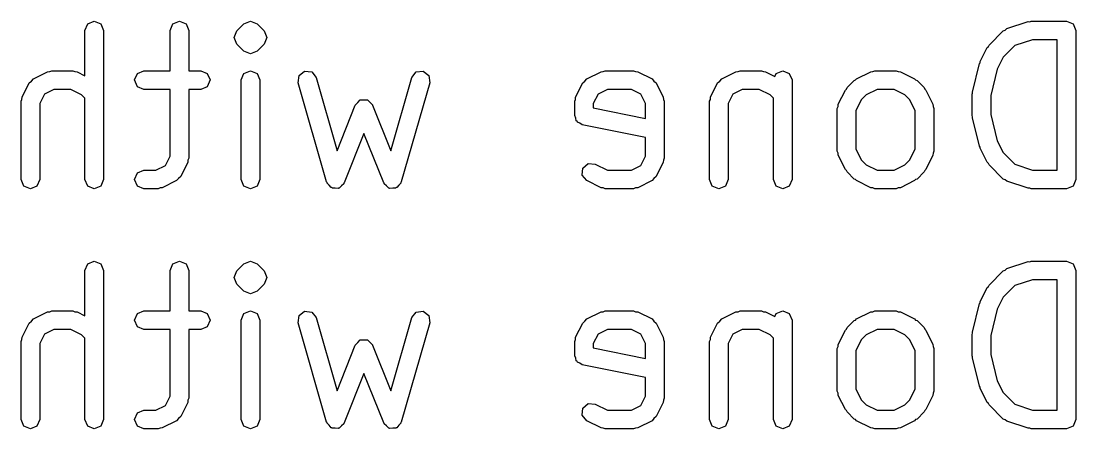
# Model space of a CAD drawing. Extents: x 66.3 to 159.7, y -135 to -37.8.
# Drawn here: x 88.93 to 96.01, y -107.2 to -104.47 of the extents above; entities that cross this region are included whole.
import ezdxf

# ---------------------------------------------------------------- set-up
doc = ezdxf.new("R2010")
doc.units = 0
doc.layers.add('BLACK', color=7, linetype='CONTINUOUS')

msp = doc.modelspace()

# ---------------------------------------------------------------- linework, layer by layer
at = {"layer": 'BLACK', "linetype": 'CONTINUOUS'}
for p, q in [((89.3594, -104.527), (89.3777, -104.483)), ((89.3594, -104.831), (89.3594, -104.527)), ((89.3777, -104.483), (89.4219, -104.465)), ((89.4219, -104.465), (89.4661, -104.483)), ((89.4661, -104.483), (89.4844, -104.527)), ((89.4844, -104.527), (89.4844, -105.527)), ((89.9308, -104.527), (89.9491, -104.483)), ((89.9308, -104.798), (89.9308, -104.527)), ((89.9491, -104.483), (89.9933, -104.465)), ((89.9933, -104.465), (90.0375, -104.483)), ((90.0375, -104.483), (90.0558, -104.527)), ((90.0558, -104.527), (90.0558, -104.798)), ((90.3594, -104.575), (90.3777, -104.531)), ((90.3777, -104.531), (90.4253, -104.483)), ((90.3777, -104.531), (90.3777, -104.531)), ((90.4253, -104.483), (90.4695, -104.465)), ((90.4253, -104.483), (90.4253, -104.483)), ((90.4695, -104.465), (90.5137, -104.483)), ((90.5137, -104.483), (90.5613, -104.531)), ((90.5613, -104.531), (90.5796, -104.575)), ((95.4253, -104.626), (95.5205, -104.531)), ((95.5205, -104.531), (95.534, -104.525)), ((95.534, -104.525), (95.545, -104.515)), ((95.545, -104.515), (95.6878, -104.468)), ((95.6878, -104.468), (95.6981, -104.469)), ((95.6981, -104.469), (95.7076, -104.465)), ((95.7076, -104.465), (95.9457, -104.465)), ((95.9457, -104.465), (95.9899, -104.483)), ((95.9899, -104.483), (96.0082, -104.527)), ((96.0082, -104.527), (96.0082, -105.527)), ((90.3777, -104.619), (90.3594, -104.575)), ((90.5796, -104.575), (90.5613, -104.619)), ((95.7177, -104.59), (95.5985, -104.629)), ((95.8832, -104.59), (95.7177, -104.59)), ((95.8832, -105.465), (95.8832, -104.59)), ((90.4253, -104.667), (90.3777, -104.619)), ((90.4695, -104.685), (90.4253, -104.667)), ((90.5137, -104.667), (90.4695, -104.685)), ((90.5613, -104.619), (90.5137, -104.667)), ((95.366, -104.737), (95.4136, -104.642)), ((95.4136, -104.642), (95.4213, -104.635)), ((95.4213, -104.635), (95.4253, -104.626)), ((95.5985, -104.629), (95.5208, -104.707)), ((95.3612, -104.75), (95.3655, -104.744)), ((95.3655, -104.744), (95.366, -104.737)), ((95.5208, -104.707), (95.4808, -104.787)), ((89.013, -104.852), (89.1082, -104.805)), ((89.1082, -104.805), (89.1227, -104.804)), ((89.1227, -104.804), (89.1361, -104.798)), ((89.1361, -104.798), (89.279, -104.798)), ((89.279, -104.798), (89.2924, -104.804)), ((89.2924, -104.804), (89.307, -104.805)), ((89.307, -104.805), (89.3594, -104.831)), ((89.6927, -104.86), (89.711, -104.816)), ((89.711, -104.816), (89.7552, -104.798)), ((89.7552, -104.798), (89.9308, -104.798)), ((90.0558, -104.798), (90.1361, -104.798)), ((90.1361, -104.798), (90.1803, -104.816)), ((90.1803, -104.816), (90.1986, -104.86)), ((90.407, -104.86), (90.4253, -104.816)), ((90.4253, -104.816), (90.4695, -104.798)), ((90.4695, -104.798), (90.5137, -104.816)), ((90.5137, -104.816), (90.532, -104.86)), ((90.7958, -104.83), (90.8333, -104.8)), ((90.8333, -104.8), (90.8808, -104.806)), ((90.8808, -104.806), (90.9105, -104.843)), ((91.5522, -104.843), (91.582, -104.806)), ((91.582, -104.806), (91.6295, -104.8)), ((91.6295, -104.8), (91.667, -104.83)), ((92.7272, -104.852), (92.8225, -104.805)), ((92.8225, -104.805), (92.837, -104.804)), ((92.837, -104.804), (92.8504, -104.798)), ((92.8504, -104.798), (93.0409, -104.798)), ((93.0409, -104.798), (93.0543, -104.804)), ((93.0543, -104.804), (93.0689, -104.805)), ((93.0689, -104.805), (93.1641, -104.852)), ((93.632, -104.852), (93.7272, -104.805)), ((93.7272, -104.805), (93.7418, -104.804)), ((93.7418, -104.804), (93.7552, -104.798)), ((93.7552, -104.798), (93.898, -104.798)), ((93.898, -104.798), (93.9115, -104.804)), ((93.9115, -104.804), (93.926, -104.805)), ((93.926, -104.805), (93.9886, -104.836)), ((93.9886, -104.836), (93.9967, -104.816)), ((93.9967, -104.816), (94.0409, -104.798)), ((94.0409, -104.798), (94.0851, -104.816)), ((94.0851, -104.816), (94.1034, -104.86)), ((94.5368, -104.852), (94.632, -104.805)), ((94.632, -104.805), (94.6465, -104.804)), ((94.6465, -104.804), (94.66, -104.798)), ((94.66, -104.798), (94.8028, -104.798)), ((94.8028, -104.798), (94.8162, -104.804)), ((94.8162, -104.804), (94.8308, -104.805)), ((94.8308, -104.805), (94.926, -104.852)), ((95.3136, -104.941), (95.3612, -104.75)), ((95.4808, -104.787), (95.4367, -104.963)), ((88.9374, -104.975), (88.985, -104.88)), ((88.985, -104.88), (89, -104.867)), ((89, -104.867), (89.013, -104.852)), ((89.711, -104.905), (89.6927, -104.86)), ((90.1986, -104.86), (90.1803, -104.905)), ((90.407, -105.527), (90.407, -104.86)), ((90.532, -104.86), (90.532, -105.527)), ((90.7903, -104.878), (90.7958, -104.83)), ((90.9808, -105.544), (90.7903, -104.878)), ((90.9105, -104.843), (91.0508, -105.334)), ((91.412, -105.334), (91.5522, -104.843)), ((91.6724, -104.878), (91.482, -105.544)), ((91.667, -104.83), (91.6724, -104.878)), ((92.6517, -104.975), (92.6993, -104.88)), ((92.6993, -104.88), (92.7143, -104.867)), ((92.7143, -104.867), (92.7272, -104.852)), ((93.1641, -104.852), (93.1771, -104.867)), ((93.1771, -104.867), (93.192, -104.88)), ((93.192, -104.88), (93.2397, -104.975)), ((93.5564, -104.975), (93.6041, -104.88)), ((93.6041, -104.88), (93.619, -104.867)), ((93.619, -104.867), (93.632, -104.852)), ((94.1034, -104.86), (94.1034, -105.527)), ((94.4729, -104.911), (94.5205, -104.864)), ((94.5205, -104.864), (94.53, -104.86)), ((94.53, -104.86), (94.5368, -104.852)), ((94.926, -104.852), (94.9327, -104.86)), ((94.9327, -104.86), (94.9422, -104.864)), ((94.9422, -104.864), (94.9899, -104.911)), ((89.0875, -104.955), (89.0558, -105.018)), ((89.1509, -104.923), (89.0875, -104.955)), ((89.2642, -104.923), (89.1509, -104.923)), ((89.3372, -104.959), (89.2642, -104.923)), ((89.7552, -104.923), (89.711, -104.905)), ((89.9308, -104.923), (89.7552, -104.923)), ((89.9308, -105.37), (89.9308, -104.923)), ((90.1361, -104.923), (90.0558, -104.923)), ((90.0558, -104.923), (90.0558, -105.384)), ((90.1803, -104.905), (90.1361, -104.923)), ((92.8018, -104.955), (92.7701, -105.018)), ((92.8652, -104.923), (92.8018, -104.955)), ((93.0262, -104.923), (92.8652, -104.923)), ((93.0896, -104.955), (93.0262, -104.923)), ((93.1213, -105.018), (93.0896, -104.955)), ((93.7065, -104.955), (93.6748, -105.018)), ((93.7699, -104.923), (93.7065, -104.955)), ((93.8833, -104.923), (93.7699, -104.923)), ((93.9563, -104.959), (93.8833, -104.923)), ((94.4136, -105.023), (94.4612, -104.928)), ((94.4612, -104.928), (94.469, -104.921)), ((94.469, -104.921), (94.4729, -104.911)), ((94.6747, -104.923), (94.6017, -104.959)), ((94.7881, -104.923), (94.6747, -104.923)), ((94.861, -104.959), (94.7881, -104.923)), ((94.9899, -104.911), (94.9938, -104.921)), ((94.9938, -104.921), (95.0016, -104.928)), ((95.0016, -104.928), (95.0492, -105.023)), ((95.3117, -104.956), (95.3148, -104.948)), ((95.3117, -105.099), (95.3117, -104.956)), ((95.3148, -104.948), (95.3136, -104.941)), ((88.9308, -105.003), (88.9364, -104.99)), ((88.9308, -105.527), (88.9308, -105.003)), ((88.9364, -104.99), (88.9374, -104.975)), ((89.0558, -105.018), (89.0558, -105.527)), ((89.3594, -104.982), (89.3372, -104.959)), ((89.3594, -105.527), (89.3594, -104.982)), ((91.0508, -105.334), (91.1734, -105.028)), ((91.1734, -105.028), (91.1739, -105.027)), ((91.1739, -105.026), (91.1905, -105.01)), ((91.1739, -105.027), (91.1739, -105.026)), ((91.1905, -105.01), (91.2068, -104.993)), ((91.2068, -104.993), (91.2076, -104.993)), ((91.2076, -104.993), (91.2082, -104.993)), ((91.2082, -104.993), (91.2314, -104.993)), ((91.2314, -104.993), (91.2546, -104.993)), ((91.2546, -104.993), (91.2552, -104.993)), ((91.2552, -104.993), (91.256, -104.993)), ((91.256, -104.993), (91.2722, -105.01)), ((91.2722, -105.01), (91.2888, -105.026)), ((91.2888, -105.026), (91.2888, -105.027)), ((91.2888, -105.027), (91.2894, -105.028)), ((91.2894, -105.028), (91.412, -105.334)), ((92.6451, -105.003), (92.6506, -104.99)), ((92.6451, -105.099), (92.6451, -105.003)), ((92.6506, -104.99), (92.6517, -104.975)), ((92.7701, -105.018), (92.7701, -105.047)), ((93.1213, -105.118), (93.1213, -105.018)), ((93.2397, -104.975), (93.2407, -104.99)), ((93.2407, -104.99), (93.2463, -105.003)), ((93.2463, -105.003), (93.2463, -105.384)), ((93.5498, -105.003), (93.5554, -104.99)), ((93.5498, -105.527), (93.5498, -105.003)), ((93.5554, -104.99), (93.5564, -104.975)), ((93.6748, -105.018), (93.6748, -105.527)), ((93.9784, -104.982), (93.9563, -104.959)), ((93.9784, -105.527), (93.9784, -104.982)), ((94.4125, -105.037), (94.4136, -105.023)), ((94.5685, -104.993), (94.532, -105.066)), ((94.6017, -104.959), (94.5685, -104.993)), ((94.8943, -104.993), (94.861, -104.959)), ((94.9308, -105.066), (94.8943, -104.993)), ((95.0492, -105.023), (95.0502, -105.037)), ((95.4367, -104.963), (95.4367, -105.091)), ((92.652, -105.115), (92.6451, -105.099)), ((92.7701, -105.047), (93.1213, -105.118)), ((94.407, -105.051), (94.4125, -105.037)), ((94.407, -105.337), (94.407, -105.051)), ((94.532, -105.066), (94.532, -105.322)), ((94.9308, -105.322), (94.9308, -105.066)), ((95.0502, -105.037), (95.0558, -105.051)), ((95.0558, -105.051), (95.0558, -105.337)), ((95.3148, -105.106), (95.3117, -105.099)), ((95.4367, -105.091), (95.4808, -105.267)), ((92.6556, -105.133), (92.652, -105.115)), ((92.6609, -105.137), (92.6556, -105.133)), ((92.6634, -105.143), (92.6609, -105.137)), ((92.6802, -105.15), (92.6634, -105.143)), ((92.6953, -105.16), (92.6802, -105.15)), ((93.1213, -105.245), (92.6953, -105.16)), ((95.3136, -105.114), (95.3148, -105.106)), ((95.3612, -105.304), (95.3136, -105.114)), ((91.2314, -105.219), (91.0989, -105.55)), ((91.3638, -105.55), (91.2314, -105.219)), ((93.1213, -105.37), (93.1213, -105.245)), ((95.3655, -105.31), (95.3612, -105.304)), ((95.366, -105.317), (95.3655, -105.31)), ((95.4808, -105.267), (95.5208, -105.347)), ((89.8991, -105.433), (89.9308, -105.37)), ((93.0896, -105.433), (93.1213, -105.37)), ((94.4125, -105.35), (94.407, -105.337)), ((94.4136, -105.365), (94.4125, -105.35)), ((94.4612, -105.46), (94.4136, -105.365)), ((94.532, -105.322), (94.5685, -105.395)), ((94.8943, -105.395), (94.9308, -105.322)), ((95.0492, -105.365), (95.0016, -105.46)), ((95.0502, -105.35), (95.0492, -105.365)), ((95.0558, -105.337), (95.0502, -105.35)), ((95.4136, -105.412), (95.366, -105.317)), ((95.5208, -105.347), (95.5985, -105.425)), ((89.8357, -105.465), (89.8991, -105.433)), ((90.0492, -105.412), (90.0016, -105.507)), ((90.0502, -105.398), (90.0492, -105.412)), ((90.0558, -105.384), (90.0502, -105.398)), ((92.6959, -105.499), (92.6993, -105.452)), ((92.6993, -105.452), (92.7354, -105.42)), ((92.7354, -105.42), (92.7831, -105.424)), ((92.7831, -105.424), (92.8652, -105.465)), ((93.0262, -105.465), (93.0896, -105.433)), ((93.2397, -105.412), (93.192, -105.507)), ((93.2407, -105.398), (93.2397, -105.412)), ((93.2463, -105.384), (93.2407, -105.398)), ((94.5685, -105.395), (94.6017, -105.428)), ((94.6017, -105.428), (94.6747, -105.465)), ((94.7881, -105.465), (94.861, -105.428)), ((94.861, -105.428), (94.8943, -105.395)), ((95.4213, -105.419), (95.4136, -105.412)), ((95.4253, -105.428), (95.4213, -105.419)), ((95.5205, -105.524), (95.4253, -105.428)), ((95.5985, -105.425), (95.7177, -105.465)), ((89.6927, -105.527), (89.711, -105.483)), ((89.711, -105.483), (89.7552, -105.465)), ((89.7552, -105.465), (89.8357, -105.465)), ((89.9866, -105.52), (89.9736, -105.535)), ((90.0016, -105.507), (89.9866, -105.52)), ((92.7272, -105.535), (92.6959, -105.499)), ((92.8652, -105.465), (93.0262, -105.465)), ((93.1771, -105.52), (93.1641, -105.535)), ((93.192, -105.507), (93.1771, -105.52)), ((94.469, -105.467), (94.4612, -105.46)), ((94.4729, -105.476), (94.469, -105.467)), ((94.5205, -105.524), (94.4729, -105.476)), ((94.53, -105.528), (94.5205, -105.524)), ((94.6747, -105.465), (94.7881, -105.465)), ((94.9422, -105.524), (94.9327, -105.528)), ((94.9899, -105.476), (94.9422, -105.524)), ((94.9938, -105.467), (94.9899, -105.476)), ((95.0016, -105.46), (94.9938, -105.467)), ((95.534, -105.529), (95.5205, -105.524)), ((95.7177, -105.465), (95.8832, -105.465)), ((88.9491, -105.571), (88.9308, -105.527)), ((88.9933, -105.59), (88.9491, -105.571)), ((89.0375, -105.571), (88.9933, -105.59)), ((89.0558, -105.527), (89.0375, -105.571)), ((89.3777, -105.571), (89.3594, -105.527)), ((89.4219, -105.59), (89.3777, -105.571)), ((89.4661, -105.571), (89.4219, -105.59)), ((89.4844, -105.527), (89.4661, -105.571)), ((89.711, -105.571), (89.6927, -105.527)), ((89.7552, -105.59), (89.711, -105.571)), ((89.8504, -105.59), (89.7552, -105.59)), ((89.8639, -105.584), (89.8504, -105.59)), ((89.8784, -105.583), (89.8639, -105.584)), ((89.9736, -105.535), (89.8784, -105.583)), ((90.4253, -105.571), (90.407, -105.527)), ((90.4695, -105.59), (90.4253, -105.571)), ((90.5137, -105.571), (90.4695, -105.59)), ((90.532, -105.527), (90.5137, -105.571)), ((90.9834, -105.548), (90.9808, -105.544)), ((90.9835, -105.552), (90.9834, -105.548)), ((90.998, -105.566), (90.9835, -105.552)), ((91.0106, -105.582), (90.998, -105.566)), ((91.0147, -105.582), (91.0106, -105.582)), ((91.0177, -105.585), (91.0147, -105.582)), ((91.0379, -105.585), (91.0177, -105.585)), ((91.0581, -105.587), (91.0379, -105.585)), ((91.0613, -105.585), (91.0581, -105.587)), ((91.0655, -105.585), (91.0613, -105.585)), ((91.0797, -105.57), (91.0655, -105.585)), ((91.0955, -105.557), (91.0797, -105.57)), ((91.096, -105.553), (91.0955, -105.557)), ((91.0989, -105.55), (91.096, -105.553)), ((91.3667, -105.553), (91.3638, -105.55)), ((91.3672, -105.557), (91.3667, -105.553)), ((91.3831, -105.57), (91.3672, -105.557)), ((91.3972, -105.585), (91.3831, -105.57)), ((91.4014, -105.585), (91.3972, -105.585)), ((91.4047, -105.587), (91.4014, -105.585)), ((91.4248, -105.585), (91.4047, -105.587)), ((91.4451, -105.585), (91.4248, -105.585)), ((91.4481, -105.582), (91.4451, -105.585)), ((91.4522, -105.582), (91.4481, -105.582)), ((91.4648, -105.566), (91.4522, -105.582)), ((91.4793, -105.552), (91.4648, -105.566)), ((91.4794, -105.548), (91.4793, -105.552)), ((91.482, -105.544), (91.4794, -105.548)), ((92.8225, -105.583), (92.7272, -105.535)), ((92.837, -105.584), (92.8225, -105.583)), ((92.8504, -105.59), (92.837, -105.584)), ((93.0409, -105.59), (92.8504, -105.59)), ((93.0543, -105.584), (93.0409, -105.59)), ((93.0689, -105.583), (93.0543, -105.584)), ((93.1641, -105.535), (93.0689, -105.583)), ((93.5681, -105.571), (93.5498, -105.527)), ((93.6123, -105.59), (93.5681, -105.571)), ((93.6565, -105.571), (93.6123, -105.59)), ((93.6748, -105.527), (93.6565, -105.571)), ((93.9967, -105.571), (93.9784, -105.527)), ((94.0409, -105.59), (93.9967, -105.571)), ((94.0851, -105.571), (94.0409, -105.59)), ((94.1034, -105.527), (94.0851, -105.571)), ((94.5368, -105.535), (94.53, -105.528)), ((94.632, -105.583), (94.5368, -105.535)), ((94.6465, -105.584), (94.632, -105.583)), ((94.66, -105.59), (94.6465, -105.584)), ((94.8028, -105.59), (94.66, -105.59)), ((94.8162, -105.584), (94.8028, -105.59)), ((94.8308, -105.583), (94.8162, -105.584)), ((94.926, -105.535), (94.8308, -105.583)), ((94.9327, -105.528), (94.926, -105.535)), ((95.545, -105.539), (95.534, -105.529)), ((95.6878, -105.586), (95.545, -105.539)), ((95.6981, -105.586), (95.6878, -105.586)), ((95.7076, -105.59), (95.6981, -105.586)), ((95.9457, -105.59), (95.7076, -105.59)), ((95.9899, -105.571), (95.9457, -105.59)), ((96.0082, -105.527), (95.9899, -105.571)), ((89.3777, -106.093), (89.4219, -106.075)), ((89.4219, -106.075), (89.4661, -106.093)), ((89.9491, -106.093), (89.9933, -106.075)), ((89.9933, -106.075), (90.0375, -106.093)), ((90.4253, -106.093), (90.4695, -106.075)), ((90.4695, -106.075), (90.5137, -106.093)), ((95.545, -106.125), (95.6878, -106.078)), ((95.6878, -106.078), (95.6981, -106.079)), ((95.6981, -106.079), (95.7076, -106.075)), ((95.7076, -106.075), (95.9457, -106.075)), ((95.9457, -106.075), (95.9899, -106.093)), ((89.3594, -106.137), (89.3777, -106.093)), ((89.3594, -106.441), (89.3594, -106.137)), ((89.4661, -106.093), (89.4844, -106.137)), ((89.4844, -106.137), (89.4844, -107.137)), ((89.9308, -106.137), (89.9491, -106.093)), ((89.9308, -106.408), (89.9308, -106.137)), ((90.0375, -106.093), (90.0558, -106.137)), ((90.0558, -106.137), (90.0558, -106.408)), ((90.3594, -106.185), (90.3777, -106.141)), ((90.3777, -106.141), (90.4253, -106.093)), ((90.4253, -106.093), (90.4253, -106.093)), ((90.5137, -106.093), (90.5613, -106.141)), ((90.5613, -106.141), (90.5796, -106.185)), ((95.4253, -106.236), (95.5205, -106.141)), ((95.5205, -106.141), (95.534, -106.135)), ((95.534, -106.135), (95.545, -106.125)), ((95.9899, -106.093), (96.0082, -106.137)), ((96.0082, -106.137), (96.0082, -107.137)), ((90.3777, -106.229), (90.3594, -106.185)), ((90.4253, -106.277), (90.3777, -106.229)), ((90.5613, -106.229), (90.5137, -106.277)), ((90.5796, -106.185), (90.5613, -106.229)), ((95.7177, -106.2), (95.5985, -106.239)), ((95.8832, -106.2), (95.7177, -106.2)), ((95.8832, -107.075), (95.8832, -106.2)), ((90.4695, -106.295), (90.4253, -106.277)), ((90.5137, -106.277), (90.4695, -106.295)), ((95.366, -106.347), (95.4136, -106.252)), ((95.4136, -106.252), (95.4213, -106.245)), ((95.4213, -106.245), (95.4253, -106.236)), ((95.5985, -106.239), (95.5208, -106.317)), ((95.3136, -106.551), (95.3612, -106.36)), ((95.3612, -106.36), (95.3655, -106.354)), ((95.3655, -106.354), (95.366, -106.347)), ((95.5208, -106.317), (95.4808, -106.397)), ((89.013, -106.462), (89.1082, -106.415)), ((89.1082, -106.415), (89.1227, -106.414)), ((89.1227, -106.414), (89.1361, -106.408)), ((89.1361, -106.408), (89.279, -106.408)), ((89.279, -106.408), (89.2924, -106.414)), ((89.2924, -106.414), (89.307, -106.415)), ((89.307, -106.415), (89.3594, -106.441)), ((89.6927, -106.47), (89.711, -106.426)), ((89.711, -106.426), (89.7552, -106.408)), ((89.7552, -106.408), (89.9308, -106.408)), ((90.0558, -106.408), (90.1361, -106.408)), ((90.1361, -106.408), (90.1803, -106.426)), ((90.1803, -106.426), (90.1986, -106.47)), ((90.407, -106.47), (90.4253, -106.426)), ((90.4253, -106.426), (90.4695, -106.408)), ((90.4695, -106.408), (90.5137, -106.426)), ((90.5137, -106.426), (90.532, -106.47)), ((90.7903, -106.488), (90.7958, -106.44)), ((90.7958, -106.44), (90.8333, -106.41)), ((90.8333, -106.41), (90.8808, -106.416)), ((90.8808, -106.416), (90.9105, -106.453)), ((91.5522, -106.453), (91.582, -106.416)), ((91.582, -106.416), (91.6295, -106.41)), ((91.6295, -106.41), (91.667, -106.44)), ((91.667, -106.44), (91.6724, -106.488)), ((92.7272, -106.462), (92.8225, -106.415)), ((92.8225, -106.415), (92.837, -106.414)), ((92.837, -106.414), (92.8504, -106.408)), ((92.8504, -106.408), (93.0409, -106.408)), ((93.0409, -106.408), (93.0543, -106.414)), ((93.0543, -106.414), (93.0689, -106.415)), ((93.0689, -106.415), (93.1641, -106.462)), ((93.632, -106.462), (93.7272, -106.415)), ((93.7272, -106.415), (93.7418, -106.414)), ((93.7418, -106.414), (93.7552, -106.408)), ((93.7552, -106.408), (93.898, -106.408)), ((93.898, -106.408), (93.9115, -106.414)), ((93.9115, -106.414), (93.926, -106.415)), ((93.926, -106.415), (93.9886, -106.446)), ((93.9886, -106.446), (93.9967, -106.426)), ((93.9967, -106.426), (94.0409, -106.408)), ((94.0409, -106.408), (94.0851, -106.426)), ((94.0851, -106.426), (94.1034, -106.47)), ((94.5368, -106.462), (94.632, -106.415)), ((94.632, -106.415), (94.6465, -106.414)), ((94.6465, -106.414), (94.66, -106.408)), ((94.66, -106.408), (94.8028, -106.408)), ((94.8028, -106.408), (94.8162, -106.414)), ((94.8162, -106.414), (94.8308, -106.415)), ((94.8308, -106.415), (94.926, -106.462)), ((95.4808, -106.397), (95.4367, -106.573)), ((88.9374, -106.585), (88.985, -106.49)), ((88.985, -106.49), (89, -106.477)), ((89, -106.477), (89.013, -106.462)), ((89.711, -106.515), (89.6927, -106.47)), ((90.1986, -106.47), (90.1803, -106.515)), ((90.407, -107.137), (90.407, -106.47)), ((90.532, -106.47), (90.532, -107.137)), ((90.9808, -107.154), (90.7903, -106.488)), ((90.9105, -106.453), (91.0508, -106.944)), ((91.412, -106.944), (91.5522, -106.453)), ((91.6724, -106.488), (91.482, -107.154)), ((92.6517, -106.585), (92.6993, -106.49)), ((92.6993, -106.49), (92.7143, -106.477)), ((92.7143, -106.477), (92.7272, -106.462)), ((93.1641, -106.462), (93.1771, -106.477)), ((93.1771, -106.477), (93.192, -106.49)), ((93.192, -106.49), (93.2397, -106.585)), ((93.5564, -106.585), (93.6041, -106.49)), ((93.6041, -106.49), (93.619, -106.477)), ((93.619, -106.477), (93.632, -106.462)), ((94.1034, -106.47), (94.1034, -107.137)), ((94.4729, -106.521), (94.5205, -106.474)), ((94.5205, -106.474), (94.53, -106.47)), ((94.53, -106.47), (94.5368, -106.462)), ((94.926, -106.462), (94.9327, -106.47)), ((94.9327, -106.47), (94.9422, -106.474)), ((94.9422, -106.474), (94.9899, -106.521)), ((88.9364, -106.6), (88.9374, -106.585)), ((89.0875, -106.565), (89.0558, -106.628)), ((89.1509, -106.533), (89.0875, -106.565)), ((89.2642, -106.533), (89.1509, -106.533)), ((89.3372, -106.569), (89.2642, -106.533)), ((89.3594, -106.592), (89.3372, -106.569)), ((89.7552, -106.533), (89.711, -106.515)), ((89.9308, -106.533), (89.7552, -106.533)), ((89.9308, -106.98), (89.9308, -106.533)), ((90.1361, -106.533), (90.0558, -106.533)), ((90.0558, -106.533), (90.0558, -106.994)), ((90.1803, -106.515), (90.1361, -106.533)), ((92.6506, -106.6), (92.6517, -106.585)), ((92.8018, -106.565), (92.7701, -106.628)), ((92.8652, -106.533), (92.8018, -106.565)), ((93.0262, -106.533), (92.8652, -106.533)), ((93.0896, -106.565), (93.0262, -106.533)), ((93.1213, -106.628), (93.0896, -106.565)), ((93.2397, -106.585), (93.2407, -106.6)), ((93.5554, -106.6), (93.5564, -106.585)), ((93.7065, -106.565), (93.6748, -106.628)), ((93.7699, -106.533), (93.7065, -106.565)), ((93.8833, -106.533), (93.7699, -106.533)), ((93.9563, -106.569), (93.8833, -106.533)), ((93.9784, -106.592), (93.9563, -106.569)), ((94.4136, -106.633), (94.4612, -106.538)), ((94.4612, -106.538), (94.469, -106.531)), ((94.469, -106.531), (94.4729, -106.521)), ((94.6017, -106.569), (94.5685, -106.603)), ((94.6747, -106.533), (94.6017, -106.569)), ((94.7881, -106.533), (94.6747, -106.533)), ((94.861, -106.569), (94.7881, -106.533)), ((94.8943, -106.603), (94.861, -106.569)), ((94.9899, -106.521), (94.9938, -106.531)), ((94.9938, -106.531), (95.0016, -106.538)), ((95.0016, -106.538), (95.0492, -106.633)), ((95.3117, -106.566), (95.3148, -106.558)), ((95.3117, -106.709), (95.3117, -106.566)), ((95.3148, -106.558), (95.3136, -106.551)), ((95.4367, -106.573), (95.4367, -106.701)), ((88.9308, -106.613), (88.9364, -106.6)), ((88.9308, -107.137), (88.9308, -106.613)), ((89.0558, -106.628), (89.0558, -107.137)), ((89.3594, -107.137), (89.3594, -106.592)), ((91.0508, -106.944), (91.1734, -106.638)), ((91.1734, -106.638), (91.1739, -106.637)), ((91.1739, -106.636), (91.1905, -106.62)), ((91.1739, -106.637), (91.1739, -106.636)), ((91.1905, -106.62), (91.2068, -106.603)), ((91.2068, -106.603), (91.2076, -106.603)), ((91.2076, -106.603), (91.2082, -106.603)), ((91.2082, -106.603), (91.2314, -106.603)), ((91.2314, -106.603), (91.2546, -106.603)), ((91.2546, -106.603), (91.2552, -106.603)), ((91.2552, -106.603), (91.256, -106.603)), ((91.256, -106.603), (91.2722, -106.62)), ((91.2722, -106.62), (91.2888, -106.636)), ((91.2888, -106.636), (91.2888, -106.637)), ((91.2888, -106.637), (91.2894, -106.638)), ((91.2894, -106.638), (91.412, -106.944)), ((92.6451, -106.613), (92.6506, -106.6)), ((92.6451, -106.709), (92.6451, -106.613)), ((92.7701, -106.628), (92.7701, -106.657)), ((93.1213, -106.728), (93.1213, -106.628)), ((93.2407, -106.6), (93.2463, -106.613)), ((93.2463, -106.613), (93.2463, -106.994)), ((93.5498, -106.613), (93.5554, -106.6)), ((93.5498, -107.137), (93.5498, -106.613)), ((93.6748, -106.628), (93.6748, -107.137)), ((93.9784, -107.137), (93.9784, -106.592)), ((94.407, -106.661), (94.4125, -106.647)), ((94.4125, -106.647), (94.4136, -106.633)), ((94.5685, -106.603), (94.532, -106.676)), ((94.9308, -106.676), (94.8943, -106.603)), ((95.0492, -106.633), (95.0502, -106.647)), ((95.0502, -106.647), (95.0558, -106.661)), ((92.652, -106.725), (92.6451, -106.709)), ((92.6556, -106.743), (92.652, -106.725)), ((92.7701, -106.657), (93.1213, -106.728)), ((94.407, -106.947), (94.407, -106.661)), ((94.532, -106.676), (94.532, -106.932)), ((94.9308, -106.932), (94.9308, -106.676)), ((95.0558, -106.661), (95.0558, -106.947)), ((95.3148, -106.716), (95.3117, -106.709)), ((95.3136, -106.724), (95.3148, -106.716)), ((95.3612, -106.914), (95.3136, -106.724)), ((95.4367, -106.701), (95.4808, -106.877)), ((92.6609, -106.747), (92.6556, -106.743)), ((92.6634, -106.753), (92.6609, -106.747)), ((92.6802, -106.76), (92.6634, -106.753)), ((92.6953, -106.77), (92.6802, -106.76)), ((93.1213, -106.855), (92.6953, -106.77)), ((91.2314, -106.829), (91.0989, -107.16)), ((91.3638, -107.16), (91.2314, -106.829)), ((93.1213, -106.98), (93.1213, -106.855)), ((94.532, -106.932), (94.5685, -107.005)), ((94.8943, -107.005), (94.9308, -106.932)), ((95.3655, -106.92), (95.3612, -106.914)), ((95.366, -106.927), (95.3655, -106.92)), ((95.4136, -107.022), (95.366, -106.927)), ((95.4808, -106.877), (95.5208, -106.957)), ((89.8991, -107.043), (89.9308, -106.98)), ((90.0502, -107.008), (90.0492, -107.022)), ((90.0558, -106.994), (90.0502, -107.008)), ((93.0896, -107.043), (93.1213, -106.98)), ((93.2407, -107.008), (93.2397, -107.022)), ((93.2463, -106.994), (93.2407, -107.008)), ((94.4125, -106.96), (94.407, -106.947)), ((94.4136, -106.975), (94.4125, -106.96)), ((94.4612, -107.07), (94.4136, -106.975)), ((94.5685, -107.005), (94.6017, -107.038)), ((94.861, -107.038), (94.8943, -107.005)), ((95.0492, -106.975), (95.0016, -107.07)), ((95.0502, -106.96), (95.0492, -106.975)), ((95.0558, -106.947), (95.0502, -106.96)), ((95.5208, -106.957), (95.5985, -107.035)), ((89.711, -107.093), (89.7552, -107.075)), ((89.7552, -107.075), (89.8357, -107.075)), ((89.8357, -107.075), (89.8991, -107.043)), ((90.0492, -107.022), (90.0016, -107.117)), ((92.6959, -107.109), (92.6993, -107.062)), ((92.6993, -107.062), (92.7354, -107.03)), ((92.7354, -107.03), (92.7831, -107.034)), ((92.7831, -107.034), (92.8652, -107.075)), ((92.8652, -107.075), (93.0262, -107.075)), ((93.0262, -107.075), (93.0896, -107.043)), ((93.2397, -107.022), (93.192, -107.117)), ((94.469, -107.077), (94.4612, -107.07)), ((94.4729, -107.086), (94.469, -107.077)), ((94.6017, -107.038), (94.6747, -107.075)), ((94.6747, -107.075), (94.7881, -107.075)), ((94.7881, -107.075), (94.861, -107.038)), ((94.9938, -107.077), (94.9899, -107.086)), ((95.0016, -107.07), (94.9938, -107.077)), ((95.4213, -107.029), (95.4136, -107.022)), ((95.4253, -107.038), (95.4213, -107.029)), ((95.5205, -107.134), (95.4253, -107.038)), ((95.5985, -107.035), (95.7177, -107.075)), ((95.7177, -107.075), (95.8832, -107.075)), ((88.9491, -107.181), (88.9308, -107.137)), ((89.0558, -107.137), (89.0375, -107.181)), ((89.3777, -107.181), (89.3594, -107.137)), ((89.4844, -107.137), (89.4661, -107.181)), ((89.6927, -107.137), (89.711, -107.093)), ((89.711, -107.181), (89.6927, -107.137)), ((89.9736, -107.145), (89.8784, -107.193)), ((89.9866, -107.13), (89.9736, -107.145)), ((90.0016, -107.117), (89.9866, -107.13)), ((90.4253, -107.181), (90.407, -107.137)), ((90.532, -107.137), (90.5137, -107.181)), ((92.7272, -107.145), (92.6959, -107.109)), ((92.8225, -107.193), (92.7272, -107.145)), ((93.1641, -107.145), (93.0689, -107.193)), ((93.1771, -107.13), (93.1641, -107.145)), ((93.192, -107.117), (93.1771, -107.13)), ((93.5681, -107.181), (93.5498, -107.137)), ((93.6748, -107.137), (93.6565, -107.181)), ((93.9967, -107.181), (93.9784, -107.137)), ((94.1034, -107.137), (94.0851, -107.181)), ((94.5205, -107.134), (94.4729, -107.086)), ((94.53, -107.138), (94.5205, -107.134)), ((94.5368, -107.145), (94.53, -107.138)), ((94.632, -107.193), (94.5368, -107.145)), ((94.926, -107.145), (94.8308, -107.193)), ((94.9327, -107.138), (94.926, -107.145)), ((94.9422, -107.134), (94.9327, -107.138)), ((94.9899, -107.086), (94.9422, -107.134)), ((95.534, -107.139), (95.5205, -107.134)), ((95.545, -107.149), (95.534, -107.139)), ((95.6878, -107.196), (95.545, -107.149)), ((96.0082, -107.137), (95.9899, -107.181)), ((88.9933, -107.2), (88.9491, -107.181)), ((89.0375, -107.181), (88.9933, -107.2)), ((89.4219, -107.2), (89.3777, -107.181)), ((89.4661, -107.181), (89.4219, -107.2)), ((89.7552, -107.2), (89.711, -107.181)), ((89.8504, -107.2), (89.7552, -107.2)), ((89.8639, -107.194), (89.8504, -107.2)), ((89.8784, -107.193), (89.8639, -107.194)), ((90.4695, -107.2), (90.4253, -107.181)), ((90.5137, -107.181), (90.4695, -107.2)), ((90.9834, -107.158), (90.9808, -107.154)), ((90.9835, -107.162), (90.9834, -107.158)), ((90.998, -107.176), (90.9835, -107.162)), ((91.0106, -107.192), (90.998, -107.176)), ((91.0147, -107.192), (91.0106, -107.192)), ((91.0177, -107.195), (91.0147, -107.192)), ((91.0379, -107.195), (91.0177, -107.195)), ((91.0581, -107.197), (91.0379, -107.195)), ((91.0613, -107.195), (91.0581, -107.197)), ((91.0655, -107.195), (91.0613, -107.195)), ((91.0797, -107.18), (91.0655, -107.195)), ((91.0955, -107.167), (91.0797, -107.18)), ((91.096, -107.163), (91.0955, -107.167)), ((91.0989, -107.16), (91.096, -107.163)), ((91.3667, -107.163), (91.3638, -107.16)), ((91.3672, -107.167), (91.3667, -107.163)), ((91.3831, -107.18), (91.3672, -107.167)), ((91.3972, -107.195), (91.3831, -107.18)), ((91.4014, -107.195), (91.3972, -107.195)), ((91.4047, -107.197), (91.4014, -107.195)), ((91.4248, -107.195), (91.4047, -107.197)), ((91.4451, -107.195), (91.4248, -107.195)), ((91.4481, -107.192), (91.4451, -107.195)), ((91.4522, -107.192), (91.4481, -107.192)), ((91.4648, -107.176), (91.4522, -107.192)), ((91.4793, -107.162), (91.4648, -107.176)), ((91.4794, -107.158), (91.4793, -107.162)), ((91.482, -107.154), (91.4794, -107.158)), ((92.837, -107.194), (92.8225, -107.193)), ((92.8504, -107.2), (92.837, -107.194)), ((93.0409, -107.2), (92.8504, -107.2)), ((93.0543, -107.194), (93.0409, -107.2)), ((93.0689, -107.193), (93.0543, -107.194)), ((93.6123, -107.2), (93.5681, -107.181)), ((93.6565, -107.181), (93.6123, -107.2)), ((94.0409, -107.2), (93.9967, -107.181)), ((94.0851, -107.181), (94.0409, -107.2)), ((94.6465, -107.194), (94.632, -107.193)), ((94.66, -107.2), (94.6465, -107.194)), ((94.8028, -107.2), (94.66, -107.2)), ((94.8162, -107.194), (94.8028, -107.2)), ((94.8308, -107.193), (94.8162, -107.194)), ((95.6981, -107.196), (95.6878, -107.196)), ((95.7076, -107.2), (95.6981, -107.196)), ((95.9457, -107.2), (95.7076, -107.2)), ((95.9899, -107.181), (95.9457, -107.2))]:
    msp.add_line(p, q, dxfattribs=at)

doc.saveas('drawing.dxf')
